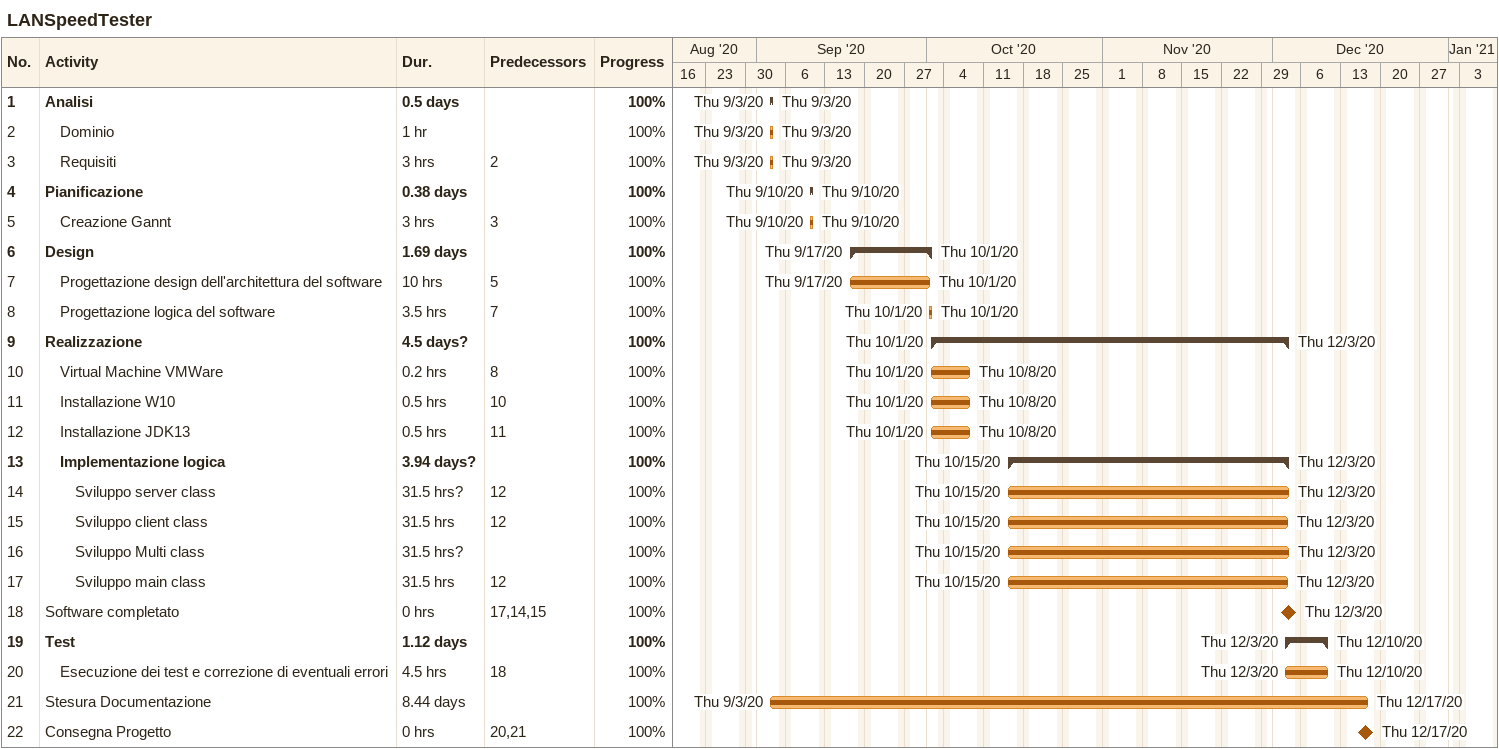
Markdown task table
LANSpeedTester

| ID | Level | Task | Duration | Start | Finish | Predecessors | % complete |
|---|---|---|---|---|---|---|---|
| 1 | 1 | **Analisi** | 0.5d | 2020-09-03 | 2020-09-03 |  | 100 |
| 2 | 2 | Dominio | 1h | 2020-09-03 | 2020-09-03 |  | 100 |
| 3 | 2 | Requisiti | 3h | 2020-09-03 | 2020-09-03 | 2 | 100 |
| 4 | 1 | **Pianificazione** | 0.38d | 2020-09-10 | 2020-09-10 |  | 100 |
| 5 | 2 | Creazione Gannt | 3h | 2020-09-10 | 2020-09-10 | 3 | 100 |
| 6 | 1 | **Design** | 1.69d | 2020-09-17 | 2020-10-01 |  | 100 |
| 7 | 2 | Progettazione design dell'architettura del software | 10h | 2020-09-17 | 2020-10-01 | 5 | 100 |
| 8 | 2 | Progettazione logica del software | 3.5h | 2020-10-01 | 2020-10-01 | 7 | 100 |
| 9 | 1 | **Realizzazione** | 4.5d? | 2020-10-01 | 2020-12-03 |  | 100 |
| 10 | 2 | Virtual Machine VMWare | 0.2h | 2020-10-01 | 2020-10-08 | 8 | 100 |
| 11 | 2 | Installazione W10 | 0.5h | 2020-10-01 | 2020-10-08 | 10 | 100 |
| 12 | 2 | Installazione JDK13 | 0.5h | 2020-10-01 | 2020-10-08 | 11 | 100 |
| 13 | 2 | **Implementazione logica** | 3.94d? | 2020-10-15 | 2020-12-03 |  | 100 |
| 14 | 3 | Sviluppo server class | 31.5h? | 2020-10-15 | 2020-12-03 | 12 | 100 |
| 15 | 3 | Sviluppo client class | 31.5h | 2020-10-15 | 2020-12-03 | 12 | 100 |
| 16 | 3 | Sviluppo Multi class | 31.5h? | 2020-10-15 | 2020-12-03 |  | 100 |
| 17 | 3 | Sviluppo main class | 31.5h | 2020-10-15 | 2020-12-03 | 12 | 100 |
| 18 | 1 | Software completato | 0h | 2020-12-03 | 2020-12-03 | 17, 14, 15 | 100 |
| 19 | 1 | **Test** | 1.12d | 2020-12-03 | 2020-12-10 |  | 100 |
| 20 | 2 | Esecuzione dei test e correzione di eventuali errori | 4.5h | 2020-12-03 | 2020-12-10 | 18 | 100 |
| 21 | 1 | Stesura Documentazione | 8.44d | 2020-09-03 | 2020-12-17 |  | 100 |
| 22 | 1 | Consegna Progetto | 0h | 2020-12-17 | 2020-12-17 | 20, 21 | 100 |
